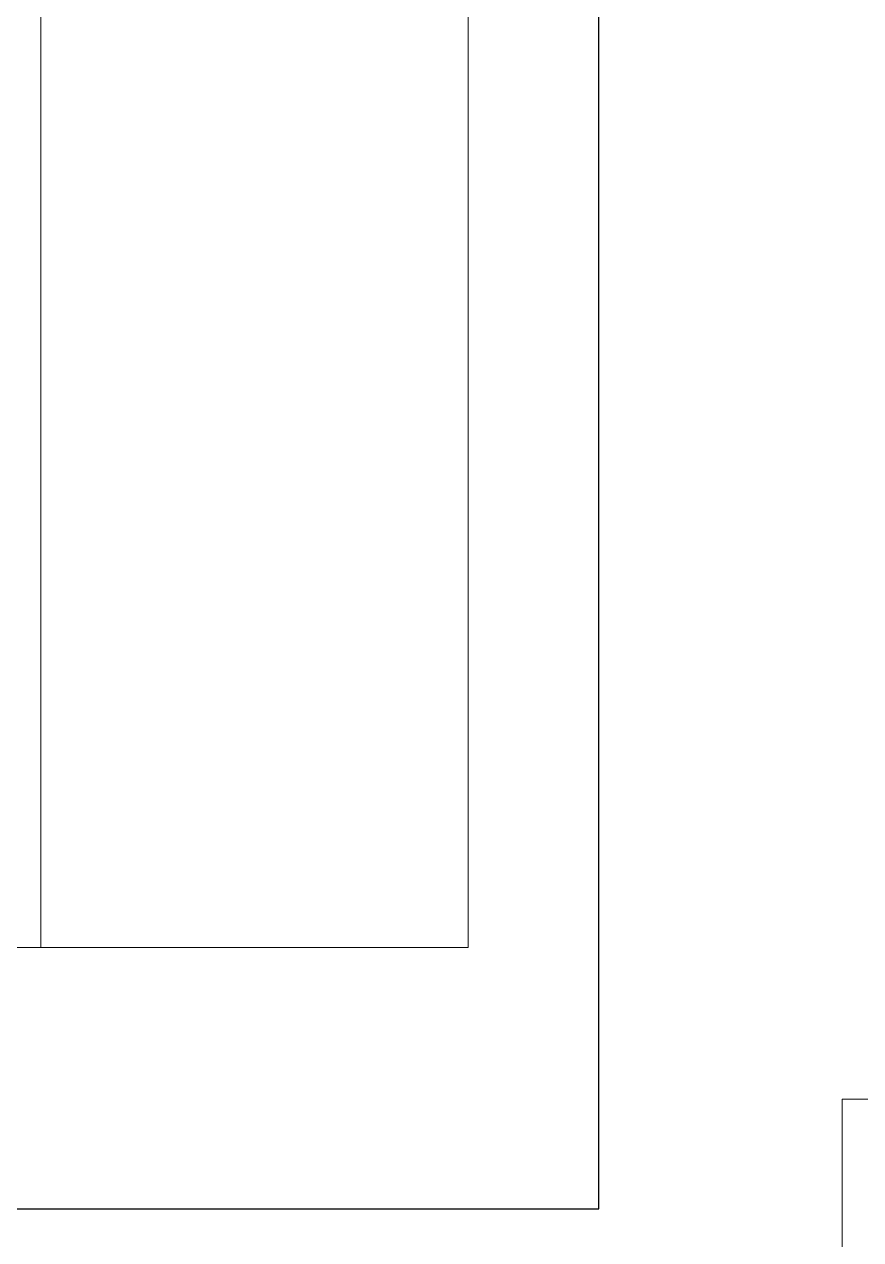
# Model space of a CAD drawing. Header units: millimetres. Extents: x -18512 to 101824, y -95768 to 52898.
# Drawn here: x 18830 to 19278, y -58914 to -58262 of the extents above; entities that cross this region are included whole.
import ezdxf

# ---------------------------------------------------------------- set-up
doc = ezdxf.new("R2010")
doc.units = ezdxf.units.MM
doc.header["$LTSCALE"] = 25
doc.layers.get('0').update_dxf_attribs({"color": 254, "lineweight": 0})
doc.layers.add('027 Sanitry Ware', color=1, linetype='Continuous', lineweight=0)
doc.layers.add('A-AREA-IDEN', color=2, linetype='Continuous', lineweight=9)
doc.layers.add('3_Joinery', color=1, linetype='Continuous')

# ---------------------------------------------------------------- blocks, each defined once
blk = doc.blocks.new('M_NAGA Room Tag - Room Tag-1756429-GROUND FLOOR PLAN')
at = {"layer": 'A-AREA-IDEN'}
for p, q in [((-3.25, 1.75), (-3.25, -1.75)), ((-3.25, 1.75), (3.25, 1.75)), ((3.25, 1.75), (3.25, -1.75)), ((-3.25, -1.75), (3.25, -1.75))]:
    blk.add_line(p, q, dxfattribs=at)
blk = doc.blocks.new('ETYIIR76')
at = {"layer": '027 Sanitry Ware', "linetype": 'Continuous', "elevation": 0}
blk.add_lwpolyline([(19411.47, 16167.63), (19656.01, 16167.63), (19656.01, 15802.63), (19136.07, 15802.63), (19136.07, 16167.63), (19380.62, 16167.63)], dxfattribs=at)
at = {"layer": '027 Sanitry Ware', "color": 8, "linetype": 'Continuous'}
blk.add_lwpolyline([(19656.01, 16031.59), (19136.07, 16031.59)], dxfattribs=at)
at = {"layer": '3_Joinery', "elevation": 0}
blk.add_lwpolyline([(18996.04, 16312.63), (18996.04, 15732.67), (19796.04, 15732.63), (19796.04, 16332.65)], dxfattribs=at)

msp = doc.modelspace()

# ---------------------------------------------------------------- block references
at = {"rotation": 90}
msp.add_blockref('ETYIIR76', (34870.74, -77893.39), dxfattribs=at)
at = {"layer": 'A-AREA-IDEN', "lineweight": 18, "xscale": -49.99999999999998, "yscale": 49.99999999999998, "zscale": 49.99999999999998, "rotation": 180}
msp.add_blockref('M_NAGA Room Tag - Room Tag-1756429-GROUND FLOOR PLAN', (19431, -58926), dxfattribs=at)

doc.saveas('drawing.dxf')
